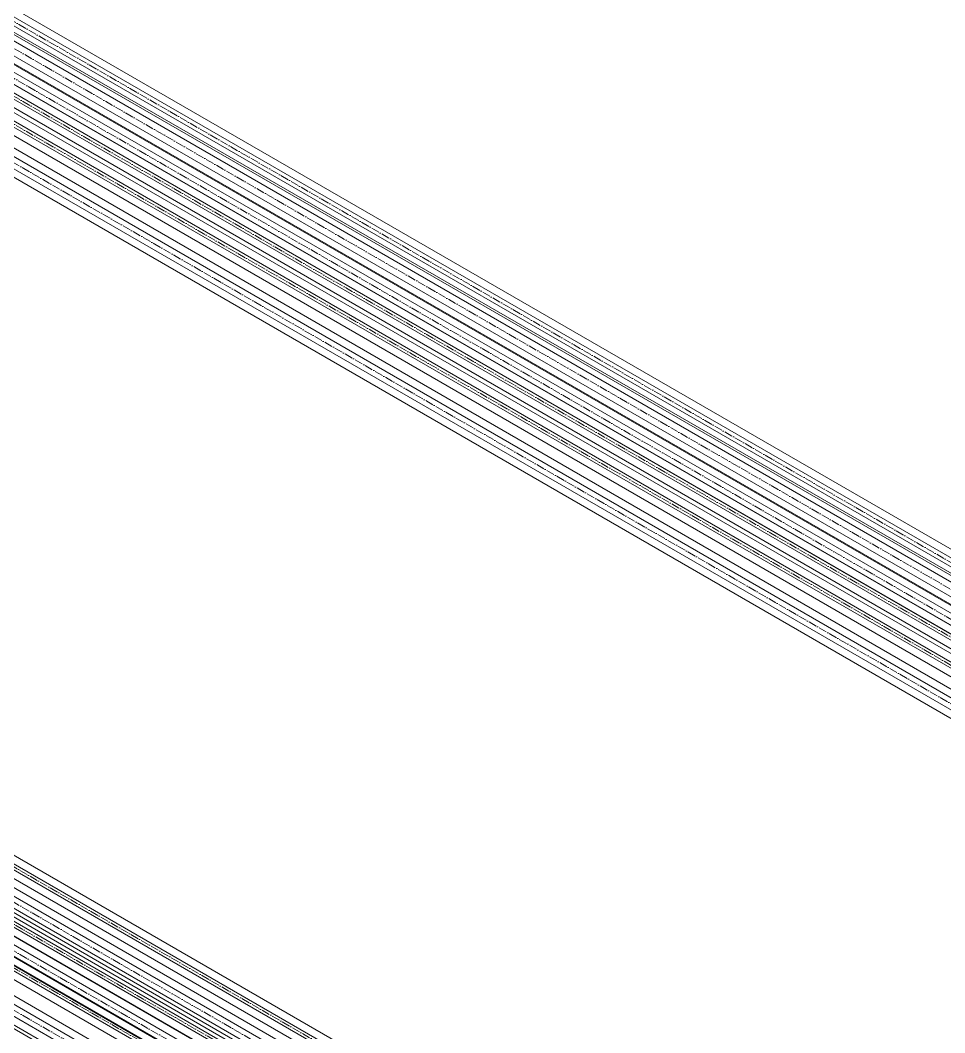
# Model space of a CAD drawing. Header units: millimetres. Extents: x -88595 to 880822, y -1054509 to -148035.
# Drawn here: x 421505 to 422624, y -314811 to -313586 of the extents above; entities that cross this region are included whole.
import ezdxf

# ---------------------------------------------------------------- set-up
doc = ezdxf.new("R2010")
doc.units = ezdxf.units.MM
doc.linetypes.add('$12$ADSK_Осевая', pattern=[14, 10, -2, 0, -2])
doc.layers.add('Изоляция', color=7, linetype='Continuous', lineweight=18)
doc.layers.add('Трубопровод', color=7, linetype='Continuous', lineweight=18)

msp = doc.modelspace()

# ---------------------------------------------------------------- linework, layer by layer
at = {"layer": 'Изоляция', "color": 190, "true_color": 0x8000ff}
for p, q in [((423847, -315054.2), (414558, -309691.2)), ((414545.9, -309712.3), (423834.8, -315075.3)), ((422834.3, -315368.6), (413512.6, -309986.7)), ((413500.4, -310007.8), (422822.2, -315389.7)), ((423415.4, -314771.1), (415435.9, -310164.2)), ((415423.7, -310185.2), (423403.2, -314792.2)), ((422869.1, -315458.2), (414301, -310511.3)), ((414288.8, -310532.4), (422856.9, -315479.2)), ((423901.1, -314959.2), (416369.2, -310610.7)), ((416355.4, -310634.5), (423887.3, -314983.1)), ((422583.1, -315345.8), (415103.8, -311027.6)), ((415091.6, -311048.7), (422570.9, -315366.9)), ((422566.6, -315423.9), (415881.2, -311564.1))]:
    msp.add_line(p, q, dxfattribs=at)
at = {"layer": 'Изоляция', "color": 134, "true_color": 0x00a6a6}
for p, q in [((423829.4, -315087.1), (414530.4, -309718.3)), ((414515, -309744.9), (423814, -315113.7)), ((422598.2, -315271.5), (413488.3, -310011.9)), ((413472.9, -310038.5), (422582.8, -315298.1)), ((423399.3, -314736.5), (415467.5, -310157.1)), ((415452.1, -310183.6), (423383.9, -314763.1)), ((422783.5, -315437.3), (414283, -310529.6)), ((414267.7, -310556.2), (422768.1, -315463.9)), ((423814.7, -314938.4), (416353.7, -310630.7)), ((416336.8, -310660.1), (423797.8, -314967.7)), ((422562.1, -315381.3), (415072.2, -311057)), ((415056.9, -311083.6), (422546.8, -315407.9))]:
    msp.add_line(p, q, dxfattribs=at)
at = {"layer": 'Трубопровод', "color": 190, "linetype": '$12$ADSK_Осевая', "true_color": 0x8000ff}
for p, q in [((414551.9, -309701.7), (423840.9, -315064.7)), ((414551.9, -309701.7), (423840.9, -315064.7)), ((413506.5, -309997.3), (422828.3, -315379.2)), ((413506.5, -309997.3), (422828.3, -315379.2)), ((423409.3, -314781.7), (415429.8, -310174.7)), ((423409.3, -314781.7), (415429.8, -310174.7)), ((414294.9, -310521.9), (422863, -315468.7)), ((414294.9, -310521.9), (422863, -315468.7)), ((416362.3, -310622.6), (423894.2, -314971.2)), ((416362.3, -310622.6), (423894.2, -314971.2)), ((422577, -315356.4), (415097.7, -311038.2)), ((422577, -315356.4), (415097.7, -311038.2))]:
    msp.add_line(p, q, dxfattribs=at)
at = {"layer": 'Трубопровод', "color": 190, "true_color": 0x8000ff}
for p, q in [((423842.5, -315062), (414553.5, -309699)), ((414550.4, -309704.5), (423839.3, -315067.5)), ((422829.8, -315376.4), (413508.1, -309994.5)), ((413504.9, -310000), (422826.7, -315381.9)), ((415428.2, -310177.5), (423407.7, -314784.4)), ((423410.9, -314778.9), (415431.4, -310172)), ((422864.6, -315465.9), (414296.5, -310519.1)), ((414293.3, -310524.6), (422861.4, -315471.4)), ((423896.6, -314967), (416364.7, -310618.5)), ((416359.9, -310626.7), (423891.8, -314975.3)), ((422578.6, -315353.6), (415099.3, -311035.4)), ((415096.1, -311040.9), (422575.4, -315359.1))]:
    msp.add_line(p, q, dxfattribs=at)
at = {"layer": 'Трубопровод', "color": 134, "true_color": 0x00a6a6}
for p, q in [((423824.9, -315094.9), (414525.9, -309726.1)), ((414519.5, -309737.1), (423818.5, -315105.9)), ((422593.7, -315279.3), (413483.8, -310019.7)), ((413477.4, -310030.7), (422587.3, -315290.3)), ((423394.8, -314744.3), (415463, -310164.8)), ((415456.6, -310175.8), (423388.4, -314755.3)), ((422779, -315445.1), (414278.5, -310537.4)), ((414272.2, -310548.4), (422772.6, -315456.1)), ((423810.2, -314946.2), (416349.2, -310638.5)), ((416341.3, -310652.3), (423802.3, -314959.9)), ((422557.6, -315389.1), (415067.7, -311064.8)), ((415061.4, -311075.8), (422551.3, -315400.1))]:
    msp.add_line(p, q, dxfattribs=at)
at = {"layer": 'Трубопровод', "color": 134, "linetype": '$12$ADSK_Осевая', "true_color": 0x00a6a6}
for p, q in [((414522.7, -309731.6), (423821.7, -315100.4)), ((414522.7, -309731.6), (423821.7, -315100.4)), ((422590.5, -315284.8), (413480.6, -310025.2)), ((422590.5, -315284.8), (413480.6, -310025.2)), ((423391.6, -314749.8), (415459.8, -310170.3)), ((423391.6, -314749.8), (415459.8, -310170.3)), ((414275.4, -310542.9), (422775.8, -315450.6)), ((414275.4, -310542.9), (422775.8, -315450.6)), ((416345.2, -310645.4), (423806.3, -314953)), ((416345.2, -310645.4), (423806.3, -314953)), ((422554.4, -315394.6), (415064.5, -311070.3)), ((422554.4, -315394.6), (415064.5, -311070.3))]:
    msp.add_line(p, q, dxfattribs=at)

doc.saveas('drawing.dxf')
